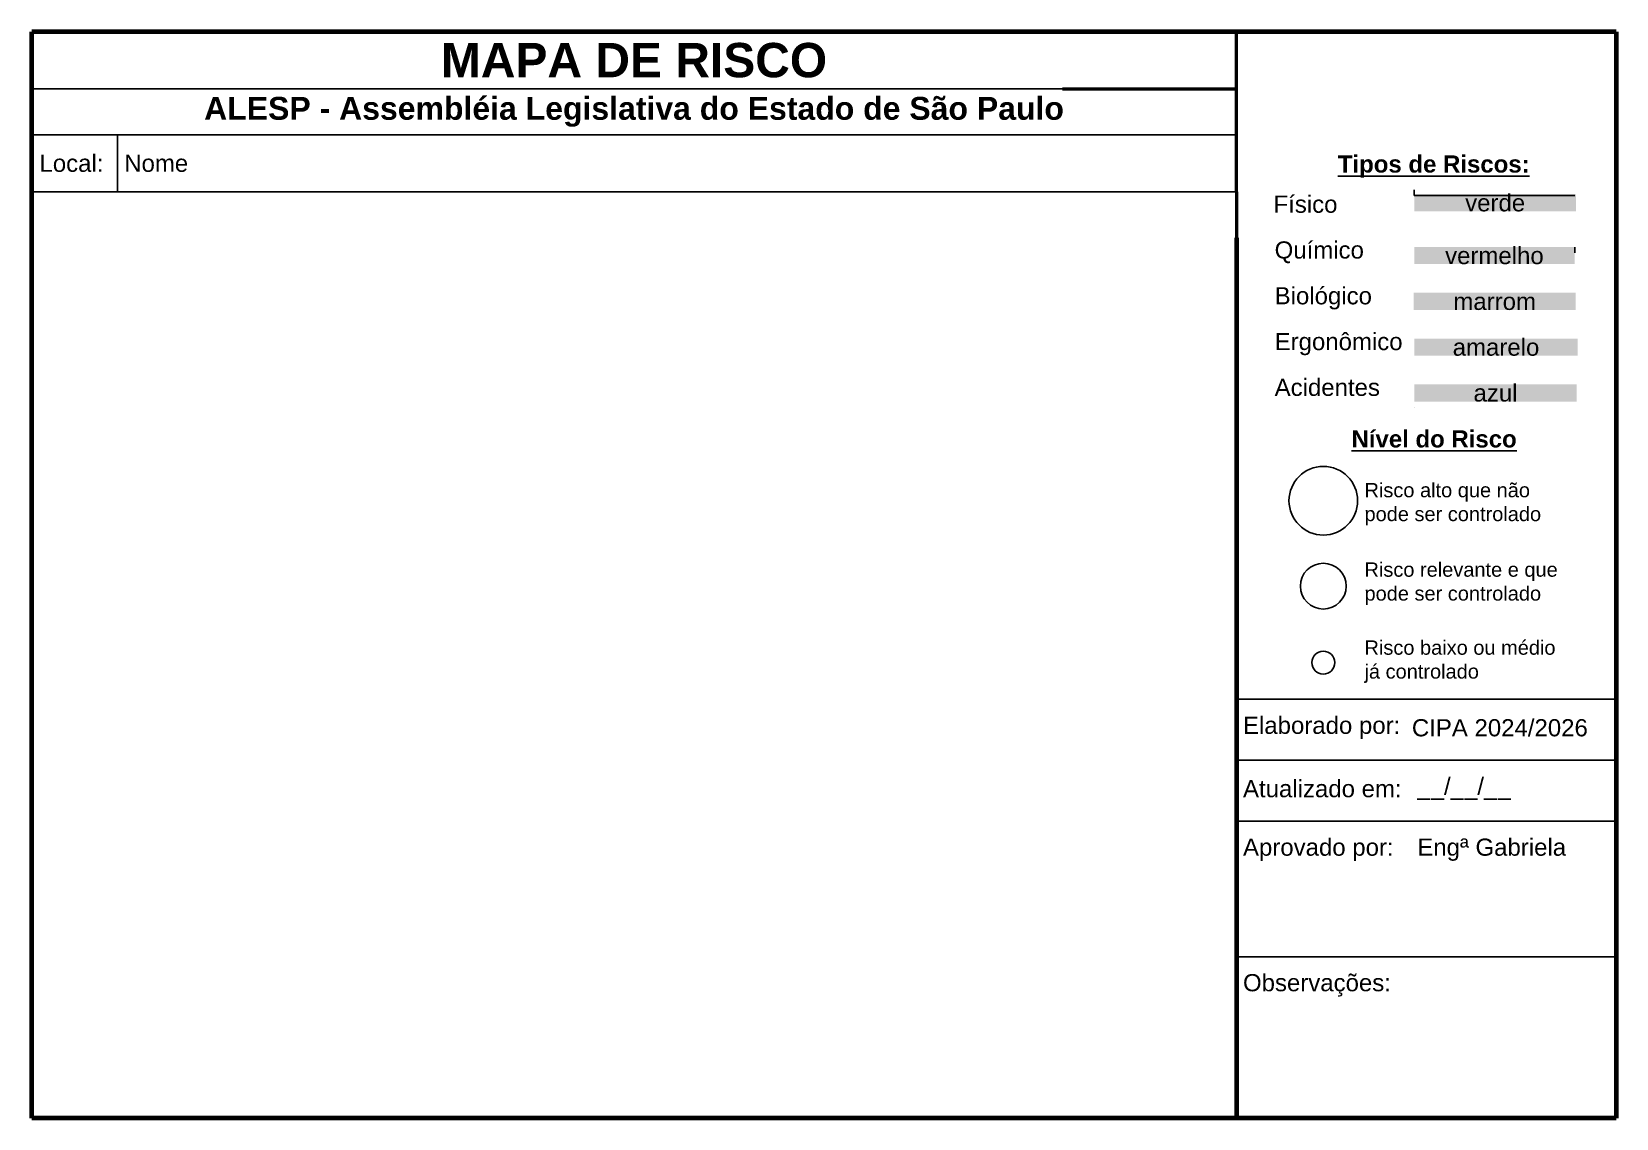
# Paper-space layout 'Layout2' of a CAD drawing. Header units: millimetres. Extents: x 10 to 287, y 10 to 200.
import ezdxf

# ---------------------------------------------------------------- set-up
doc = ezdxf.new("R2010")
doc.units = ezdxf.units.MM
doc.layers.add('Bordas', color=178, linetype='Continuous', lineweight=70)
doc.layers.add('Impressão', color=7, linetype='Continuous', lineweight=50)
doc.styles.get("Standard").update_dxf_attribs({"font": 'arial.ttf'})

psp = doc.layouts.new('Layout2')

# ---------------------------------------------------------------- linework, layer by layer
for p, q in [((190.16, 189.89), (10, 189.89)), ((190.16, 181.89), (10, 181.89)), ((25.01, 181.89), (25.01, 171.89)), ((220.56, 181.89), (190.16, 181.89)), ((190.16, 171.89), (10, 171.89)), ((220.56, 171.89), (190.16, 171.89)), ((251.67, 172.26), (251.67, 171.26)), ((251.67, 171.26), (279.74, 171.26)), ((279.74, 162.26), (279.74, 161.26)), ((251.67, 134.26), (251.67, 134.23)), ((220.56, 83.26), (286.97, 83.26)), ((220.56, 72.6), (286.97, 72.6)), ((220.56, 61.95), (286.97, 61.95)), ((220.56, 38.26), (286.97, 38.26))]:
    psp.add_line(p, q)
for centre, radius in [((235.76, 117.95), 6), ((235.76, 103.03), 4), ((235.76, 89.67), 2)]:
    psp.add_circle(centre, radius)
at = {"layer": 'Bordas'}
for p, q in [((10, 10.05), (10, 199.89)), ((190.16, 199.89), (10, 199.89)), ((286.97, 199.89), (190.16, 199.89)), ((286.97, 199.89), (286.97, 10.05)), ((132.26, 189.89), (132.26, 189.85)), ((220.56, 163.89), (220.56, 10.05)), ((286.97, 10.05), (10, 10.05))]:
    psp.add_line(p, q, dxfattribs=at)
at = {"layer": 'Impressão'}
for p, q in [((220.56, 189.89), (220.56, 199.89)), ((190.16, 189.89), (220.56, 189.89)), ((220.56, 181.89), (220.56, 189.89)), ((220.56, 171.89), (220.56, 181.89)), ((220.56, 171.89), (220.56, 163.89))]:
    psp.add_line(p, q, dxfattribs=at)

# ---------------------------------------------------------------- texts
for s, width, heights, insert, char_height, attachment_point in [('\\pxqc;{\\fArial|b1|i0|c0|p34;\\C240;\\c2367469;MAPA DE RISCO}', 180.1568, [0], (115.28, 194.89), 6, 5), ('{\\fArial|b1|i0|c0|p34;ALESP - Assembléia Legislativa do Estado de São Paulo}', 179.8762, [7.83], (115.28, 185.89), 4, 5), ('\\pxqc;Local:', 13.8942, [0], (16.95, 176.89), 3, 5), ('\\pxqc;{\\fArial|b1|i0|c0|p34;\\LTipos de Riscos:}', 58.1291, [0], (226, 178.28), 3, 1), (' {\\H1.2x;Físico        }', 57.9758, [0], (226.09, 171.26), 2.5, 1), (' Químico', 57.9758, [0], (226.09, 163.26), 3, 1), (' Biológico', 57.9758, [0], (226.09, 155.26), 3, 1), (' Ergonômico^I', 57.9758, [0], (226.09, 147.26), 3, 1), (' Acidentes', 57.9758, [0], (226.09, 139.26), 3, 1), ('{\\fArial|b1|i0|c0|p34;\\LNível do Risco}', 57.8768, [0], (255.13, 128.73), 3, 5), ('Risco alto que não pode ser controlado', 34.913, [0], (242.96, 121.05), 2.5, 1), ('Risco relevante e que pode ser controlado', 37.7002, [10.27], (242.96, 107.17), 2.5, 1), ('Risco baixo ou médio já controlado', 34.9863, [0], (242.96, 93.54), 2.5, 1), (' Elaborado por:', 89.4881, [9.85], (220.56, 78.26), 3, 4), ('CIPA 2024/2026', 57.0408, [9.35], (266.62, 78.26), 3, 5), (' Atualizado em:', 87.1708, [7.77], (220.56, 67.62), 3, 4), ('__/__/__', 87.1708, [7.77], (252.19, 67.62), 3, 4), (' Aprovado por:', 87.1708, [7.77], (220.56, 56.97), 3, 4), ('Engª Gabriela', 87.1708, [7.77], (252.19, 56.97), 3, 4), (' Observações:', 87.1708, [7.77], (220.56, 33.28), 3, 4)]:
    psp.add_mtext_dynamic_manual_height_columns(s, width=width, gutter_width=12.5, heights=heights, dxfattribs=dict(insert=insert, char_height=char_height, attachment_point=attachment_point))
at = {"char_height": 3, "attachment_point": 5, "bg_fill": 1, "box_fill_scale": 1, "bg_fill_transparency": 0}
for s, width, heights, insert, bg_fill_color in [('{\\C255;\\c16777215;verde}', 28.2678, [4.8], (265.8, 169.98), 114), ('{\\C255;\\c16777215;vermelho}', 28.0093, [3.8], (265.67, 160.76), 1), ('{\\C255;\\c16777215;marrom}', 28.2699, [4.44], (265.71, 152.76), 34), ('amarelo', 28.5697, [3.89], (265.95, 144.76), 2), ('{\\C255;\\c16777215;azul}', 28.3703, [3.85], (265.86, 136.76), 5)]:
    psp.add_mtext_dynamic_manual_height_columns(s, width=width, gutter_width=12.5, heights=heights, dxfattribs=dict(at, insert=insert, bg_fill_color=bg_fill_color))
at = {"layer": 'Impressão', "insert": (25.01, 176.89), "char_height": 3, "attachment_point": 4}
psp.add_mtext_dynamic_manual_height_columns(' Nome', width=165.1443, gutter_width=12.5, heights=[0], dxfattribs=at)

doc.saveas('drawing.dxf')
